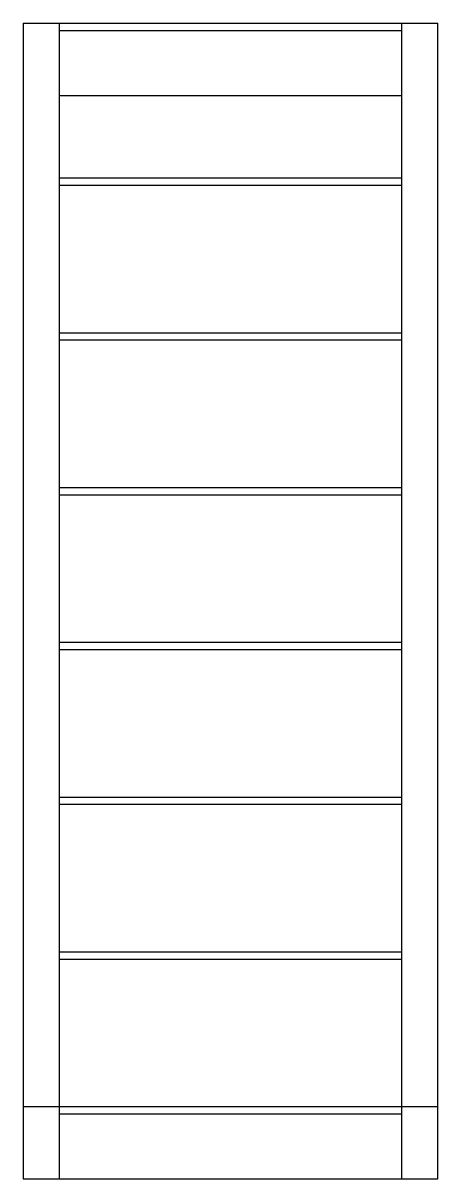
# Model space of a CAD drawing. Header units: millimetres. Extents: x 0 to 575, y 0 to 1600.
import ezdxf

# ---------------------------------------------------------------- set-up
doc = ezdxf.new("R2010")
doc.units = ezdxf.units.MM
doc.layers.add('KwikScaf Matrix', color=7, linetype='Continuous')

# ---------------------------------------------------------------- blocks, each defined once
blk = doc.blocks.new('2D Aluminium Stair')
at = {"color": 0}
for p, q in [((0, 1600), (575, 1600)), ((0, 1600), (0, 0)), ((50, 1600), (50, 0)), ((525, 0), (525, 1600)), ((575, 0), (575, 1600)), ((50, 1590), (525, 1590)), ((50, 1500), (525, 1500)), ((50, 1385.7), (525, 1385.7)), ((50, 1375.7), (525, 1375.7)), ((50, 1171.4), (525, 1171.4)), ((50, 1161.4), (525, 1161.4)), ((50, 957.1), (525, 957.1)), ((50, 947.1), (525, 947.1)), ((50, 742.9), (525, 742.9)), ((50, 732.9), (525, 732.9)), ((50, 528.6), (525, 528.6)), ((50, 518.6), (525, 518.6)), ((50, 314.3), (525, 314.3)), ((50, 304.3), (525, 304.3)), ((0, 100), (575, 100)), ((50, 90), (525, 90)), ((0, 0), (575, 0))]:
    blk.add_line(p, q, dxfattribs=at)

msp = doc.modelspace()

# ---------------------------------------------------------------- block references
at = {"layer": 'KwikScaf Matrix'}
msp.add_blockref('2D Aluminium Stair', (0, 0), dxfattribs=at)

doc.saveas('drawing.dxf')
